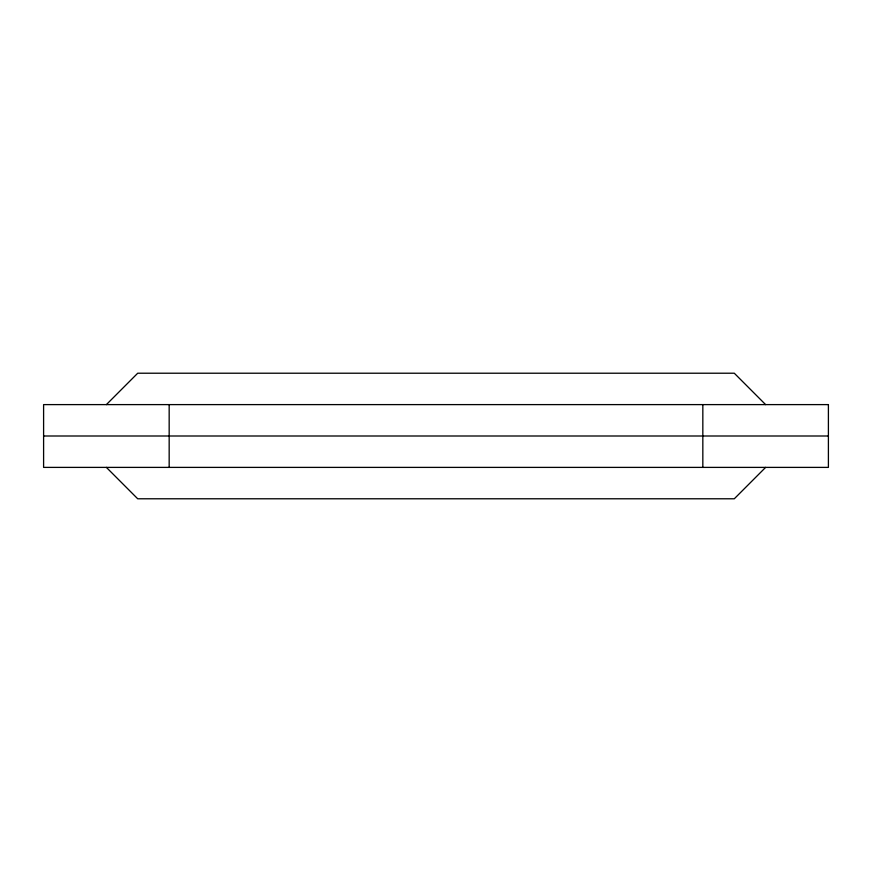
<?xml version="1.0" encoding="UTF-8"?>
<svg xmlns="http://www.w3.org/2000/svg" width="872" height="872" viewBox="0 0 872 872"><rect width="100%" height="100%" fill="white"/><g stroke="black" fill="none" stroke-linecap="round" stroke-linejoin="round"><path stroke-width="1.31" d="M106.384 404.608L137.711 373.216L734.289 373.216L765.616 404.608M765.616 467.392L734.289 498.784L137.711 498.784L106.384 467.392M43.6 436L828.4 436M702.832 404.608L702.832 467.392M169.168 404.608L169.168 467.392M828.4 404.608L43.6 404.608L43.6 467.392L828.4 467.392L828.4 404.608"/></g></svg>
